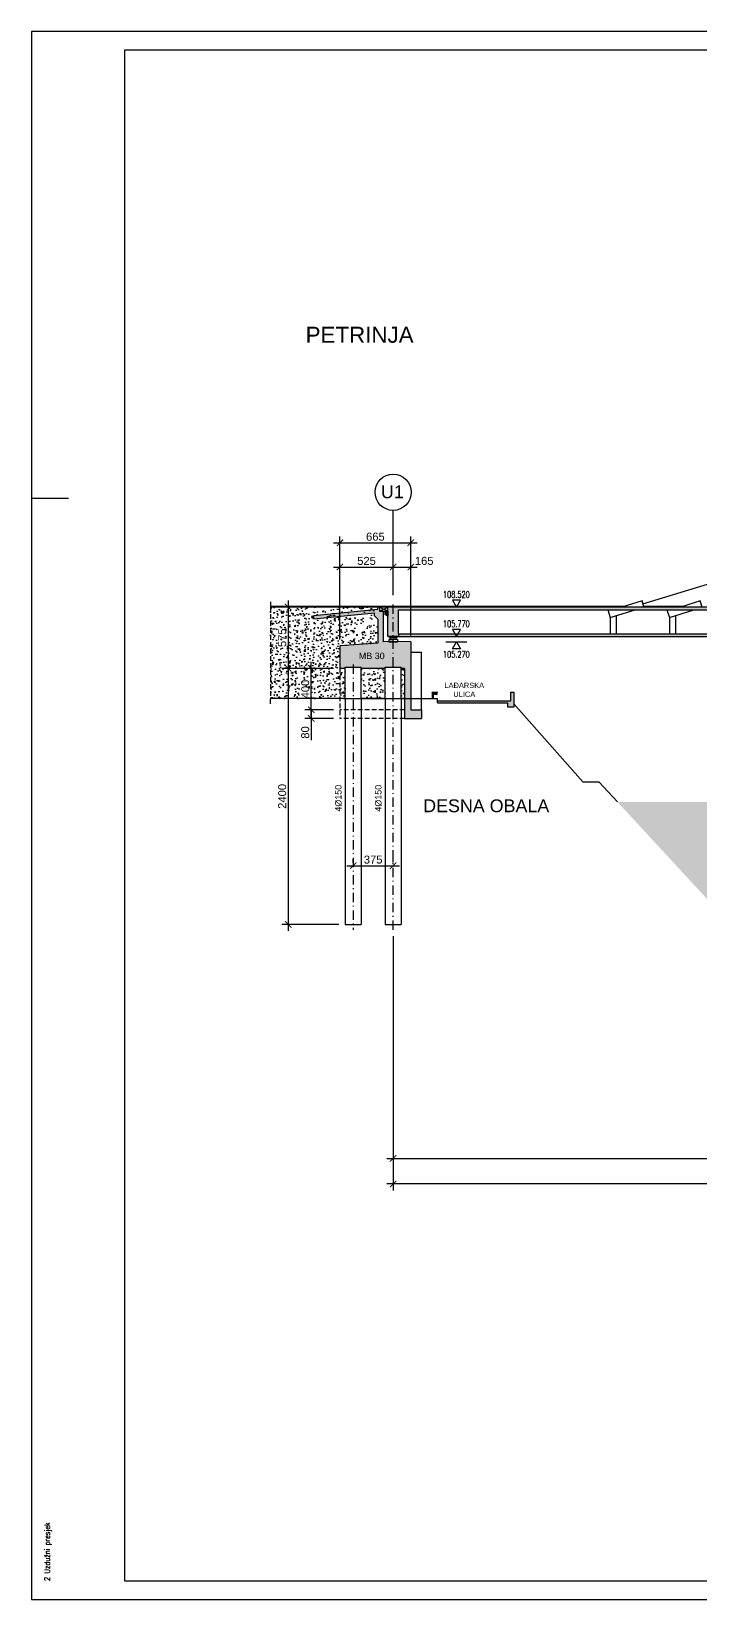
# Model space of a CAD drawing. Header units: millimetres. Extents: x -220 to 32939, y 35 to 22423.
# Drawn here: x 4159 to 10439, y 7723 to 22423 of the extents above; entities that cross this region are included whole.
import ezdxf
from ezdxf.enums import TextEntityAlignment as Align

# ---------------------------------------------------------------- set-up
doc = ezdxf.new("R2010")
doc.units = ezdxf.units.MM
doc.header["$LTSCALE"] = 350
doc.header["$MEASUREMENT"] = 0
doc.header["$PDSIZE"] = 35
doc.linetypes.add('CRTA_TOČKA', pattern=[0.47, 0.25, -0.1, 0.02, -0.1])
doc.linetypes.add('HIDDEN2', pattern=[0.1875, 0.125, -0.0625])
doc.layers.add('050', color=132, linetype='Continuous', lineweight=50)
for name, color, linetype in [('BETON', 7, 'Continuous'), ('BETON tanko', 40, 'Continuous'), ('Cesta', 9, 'Continuous'), ('FILE', 8, 'Continuous'), ('KOTE', 9, 'Continuous'), ('Ležajevi', 9, 'Continuous'), ('Nasip', 2, 'Continuous'), ('NEVIDLJIVO', 9, 'HIDDEN2'), ('OSI', 2, 'CRTA_TOČKA'), ('POM', 9, 'Continuous'), ('TANKO', 7, 'Continuous'), ('Tekst', 3, 'Continuous'), ('Užad', 2, 'Continuous')]:
    doc.layers.add(name, color=color, linetype=linetype)
doc.styles.add('KOTE', font='ROMANS.shx', dxfattribs={"width": 0.7})
doc.styles.get("Standard").update_dxf_attribs({"font": 'ARIAL.TTF'})
doc.dimstyles.new('M1-350', dxfattribs={"dimscale": 30, "dimtxt": 2.5, "dimasz": 2, "dimexe": 2, "dimexo": 2, "dimtad": 1, "dimdec": 0, "dimzin": 9, "dimtxsty": 'Standard', "dimblk": 'ARCHTICK', "dimcen": 2.5, "dimdle": 2, "dimadec": 0, "dimazin": 2, "dimtfac": 1, "dimtdec": 0, "dimtmove": 0, "dimatfit": 2, "dimldrblk": 'ARCHTICK', "dimfxl": 0, "dimfrac": 2, "dimarcsym": 0})
pattern_1 = [(50, (0, 0), (107.58903, -9.4128), [11.25, -123.75]), (355, (0, 0), (-20.8127, 112.8288), [9, -99]), (100.4514, (8.97, -0.78), (86.7764, 103.41593), [9.561, -105.1713]), (46.1842, (0, 30), (160.0862, -24.82785), [16.875, -185.625]), (96.6356, (13.34, 27.93), (140.1994, 146.1177), [14.3415, -157.757]), (351.1842, (0, 30), (140.1993, 146.1178), [13.5, -148.5]), (21, (15, 22.5), (89.53606, -60.39283), [11.25, -123.75]), (326, (15, 22.5), (36.4973, 108.7725), [9, -99]), (71.4514, (22.46, 17.47), (126.0334, 48.3796), [9.561, -105.1713]), (37.5, (0, 0), (1.82398, 49.93408), [0, -97.8, 0, -100.5, 0, -99.375]), (7.5, (0, 0), (39.46043, 59.16176), [0, -57.3, 0, -95.55, 0, -37.875]), (327.5, (-33.45, 0), (80.073365, -3.38323), [0, -37.5, 0, -117, 0, -155.25]), (317.5, (-48.45, 0), (87.47793, 15.01575), [0, -48.75, 0, -77.7, 0, -110.25])]

# ---------------------------------------------------------------- blocks, each defined once
blk = doc.blocks.new('_ArchTick')
at = {"layer": '050', "color": 0, "const_width": 0.15}
blk.add_lwpolyline([(-0.5, -0.5), (0.5, 0.5)], dxfattribs=at)
blk = doc.blocks.new('*D15')
at = {"layer": 'Defpoints', "color": 0}
for p in [(7553, 14002), (16153, 12025), (16153, 11859)]:
    blk.add_point(p, dxfattribs=at)
at = {"layer": 'KOTE', "color": 0, "lineweight": -2}
for p, q in [((7553, 13942), (7553, 11799)), ((16153, 11965), (16153, 11799)), ((7493, 11859), (16213, 11859))]:
    blk.add_line(p, q, dxfattribs=at)
at = {"layer": 'KOTE', "color": 0, "lineweight": -2, "xscale": 60, "yscale": 60, "zscale": 60, "rotation": 180}
blk.add_blockref('_ArchTick', (7553, 11859), dxfattribs=at)
at = {"layer": 'KOTE', "color": 0, "lineweight": -2, "xscale": 60, "yscale": 60, "zscale": 60}
blk.add_blockref('_ArchTick', (16153, 11859), dxfattribs=at)
at = {"layer": 'KOTE', "color": 0, "insert": (11853, 11916), "char_height": 75, "attachment_point": 5}
blk.add_mtext('8600', dxfattribs=at)
blk = doc.blocks.new('*D17')
at = {"layer": 'Defpoints', "color": 0}
for p in [(24753, 14402), (7553, 14002), (7553, 11619)]:
    blk.add_point(p, dxfattribs=at)
at = {"layer": 'KOTE', "color": 0, "lineweight": -2}
for p, q in [((24753, 14342), (24753, 11559)), ((7553, 13942), (7553, 11559)), ((24813, 11619), (7493, 11619))]:
    blk.add_line(p, q, dxfattribs=at)
at = {"layer": 'KOTE', "color": 0, "lineweight": -2, "xscale": 60, "yscale": 60, "zscale": 60, "rotation": 180}
blk.add_blockref('_ArchTick', (7553, 11619), dxfattribs=at)
at = {"layer": 'KOTE', "color": 0, "lineweight": -2, "xscale": 60, "yscale": 60, "zscale": 60}
blk.add_blockref('_ArchTick', (24753, 11619), dxfattribs=at)
at = {"layer": 'KOTE', "color": 0, "insert": (16156, 11676), "char_height": 75, "attachment_point": 5}
blk.add_mtext('17200', dxfattribs=at)
blk = doc.blocks.new('A$C52C62543')
at = {"layer": 'Ležajevi'}
for p, q in [((-38, 43), (-44, 50)), ((-40, 20), (-40, 0)), ((-40, 20), (0, 20)), ((-40, 0), (40, 0)), ((-33, 43), (-38, 43)), ((-33, 43), (-33, 39)), ((0, 43), (-33, 43)), ((0, 39), (-33, 39)), ((-33, 25), (-33, 20)), ((0, 25), (-33, 25)), ((-29, 25), (-29, 39)), ((0, 43), (33, 43)), ((0, 39), (33, 39)), ((0, 25), (33, 25)), ((40, 20), (0, 20)), ((29, 25), (29, 39)), ((33, 43), (33, 39)), ((33, 43), (38, 43)), ((33, 25), (33, 20)), ((38, 43), (44, 50)), ((40, 20), (40, 0))]:
    blk.add_line(p, q, dxfattribs=at)
blk = doc.blocks.new('*D42')
at = {"layer": 'Defpoints', "color": 0}
for p in [(6786, 16063), (7054, 16063), (7054, 15983)]:
    blk.add_point(p, dxfattribs=at)
at = {"layer": 'POM', "color": 0, "lineweight": -2}
for p, q in [((6994, 16063), (6726, 16063)), ((6786, 16063), (6786, 15923)), ((6994, 15983), (6726, 15983)), ((6786, 15983), (6786, 15779))]:
    blk.add_line(p, q, dxfattribs=at)
at = {"layer": 'POM', "color": 0, "lineweight": -2, "xscale": 60, "yscale": 60, "zscale": 60}
for p, rotation in [((6786, 16063), 90), ((6786, 15983), 270)]:
    blk.add_blockref('_ArchTick', p, dxfattribs=dict(at, rotation=rotation))
at = {"layer": 'POM', "color": 0, "insert": (6729, 15851), "char_height": 75, "attachment_point": 5, "rotation": 90}
blk.add_mtext('80', dxfattribs=at)
blk = doc.blocks.new('*D43')
at = {"layer": 'Defpoints', "color": 0}
for p in [(6786, 16452), (7054, 16452), (7054, 16063)]:
    blk.add_point(p, dxfattribs=at)
at = {"layer": 'POM', "color": 0, "lineweight": -2}
for p, q in [((6786, 16003), (6786, 16512)), ((6994, 16452), (6726, 16452)), ((6994, 16063), (6726, 16063))]:
    blk.add_line(p, q, dxfattribs=at)
at = {"layer": 'POM', "color": 0, "lineweight": -2, "xscale": 60, "yscale": 60, "zscale": 60}
for p, rotation in [((6786, 16452), 90), ((6786, 16063), 270)]:
    blk.add_blockref('_ArchTick', p, dxfattribs=dict(at, rotation=rotation))
at = {"layer": 'POM', "color": 0, "insert": (6729, 16258), "char_height": 75, "attachment_point": 5, "rotation": 90}
blk.add_mtext('{\\fArial|b0|i0|c238|p34;400}', dxfattribs=at)
blk = doc.blocks.new('*D44')
at = {"layer": 'Defpoints', "color": 0}
for p in [(6605, 17027), (6570, 16452), (7054, 16452)]:
    blk.add_point(p, dxfattribs=at)
at = {"layer": 'POM', "color": 0, "lineweight": -2}
for p, q in [((6570, 17087), (6570, 16392)), ((6545, 17027), (6510, 17027)), ((6994, 16452), (6510, 16452))]:
    blk.add_line(p, q, dxfattribs=at)
at = {"layer": 'POM', "color": 0, "lineweight": -2, "xscale": 60, "yscale": 60, "zscale": 60}
for p, rotation in [((6570, 17027), 90), ((6570, 16452), 270)]:
    blk.add_blockref('_ArchTick', p, dxfattribs=dict(at, rotation=rotation))
at = {"layer": 'POM', "color": 0, "insert": (6513, 16739), "char_height": 75, "attachment_point": 5, "rotation": 90}
blk.add_mtext('575', dxfattribs=at)
blk = doc.blocks.new('*D45')
at = {"layer": 'Defpoints', "color": 0}
for p in [(7054, 16452), (6570, 14052), (7104, 14052)]:
    blk.add_point(p, dxfattribs=at)
at = {"layer": 'POM', "color": 0, "lineweight": -2}
for p, q in [((6570, 16512), (6570, 13992)), ((6994, 16452), (6510, 16452)), ((7044, 14052), (6510, 14052))]:
    blk.add_line(p, q, dxfattribs=at)
at = {"layer": 'POM', "color": 0, "lineweight": -2, "xscale": 60, "yscale": 60, "zscale": 60}
for p, rotation in [((6570, 16452), 90), ((6570, 14052), 270)]:
    blk.add_blockref('_ArchTick', p, dxfattribs=dict(at, rotation=rotation))
at = {"layer": 'POM', "color": 0, "insert": (6513, 15252), "char_height": 75, "attachment_point": 5, "rotation": 90}
blk.add_mtext('2400', dxfattribs=at)
blk = doc.blocks.new('*D46')
at = {"layer": 'Defpoints', "color": 0}
for p in [(7553, 17402), (7553, 17077), (7054, 16663)]:
    blk.add_point(p, dxfattribs=at)
at = {"layer": 'POM', "color": 0, "lineweight": -2}
for p, q in [((6994, 17402), (7613, 17402)), ((7054, 16723), (7054, 17462)), ((7553, 17137), (7553, 17462))]:
    blk.add_line(p, q, dxfattribs=at)
at = {"layer": 'POM', "color": 0, "lineweight": -2, "xscale": 60, "yscale": 60, "zscale": 60, "rotation": 180}
blk.add_blockref('_ArchTick', (7054, 17402), dxfattribs=at)
at = {"layer": 'POM', "color": 0, "lineweight": -2, "xscale": 60, "yscale": 60, "zscale": 60}
blk.add_blockref('_ArchTick', (7553, 17402), dxfattribs=at)
at = {"layer": 'POM', "color": 0, "insert": (7304, 17459), "char_height": 75, "attachment_point": 5}
blk.add_mtext('{\\fArial|b0|i0|c238|p34;525}', dxfattribs=at)
blk = doc.blocks.new('*D47')
at = {"layer": 'Defpoints', "color": 0}
for p in [(7719, 17402), (7553, 17077), (7719, 16700)]:
    blk.add_point(p, dxfattribs=at)
at = {"layer": 'POM', "color": 0, "lineweight": -2}
for p, q in [((7493, 17402), (7779, 17402)), ((7553, 17137), (7553, 17462)), ((7719, 16760), (7719, 17462))]:
    blk.add_line(p, q, dxfattribs=at)
at = {"layer": 'POM', "color": 0, "lineweight": -2, "xscale": 60, "yscale": 60, "zscale": 60, "rotation": 180}
blk.add_blockref('_ArchTick', (7553, 17402), dxfattribs=at)
at = {"layer": 'POM', "color": 0, "lineweight": -2, "xscale": 60, "yscale": 60, "zscale": 60}
blk.add_blockref('_ArchTick', (7719, 17402), dxfattribs=at)
at = {"layer": 'POM', "color": 0, "insert": (7845, 17459), "char_height": 75, "attachment_point": 5}
blk.add_mtext('{\\fArial|b0|i0|c238|p34;165}', dxfattribs=at)
blk = doc.blocks.new('*D48')
at = {"layer": 'Defpoints', "color": 0}
for p in [(7719, 17629), (7054, 16663), (7719, 16700)]:
    blk.add_point(p, dxfattribs=at)
at = {"layer": 'POM', "color": 0, "lineweight": -2}
for p, q in [((7054, 16723), (7054, 17689)), ((7719, 16760), (7719, 17689)), ((6994, 17629), (7779, 17629))]:
    blk.add_line(p, q, dxfattribs=at)
at = {"layer": 'POM', "color": 0, "lineweight": -2, "xscale": 60, "yscale": 60, "zscale": 60, "rotation": 180}
blk.add_blockref('_ArchTick', (7054, 17629), dxfattribs=at)
at = {"layer": 'POM', "color": 0, "lineweight": -2, "xscale": 60, "yscale": 60, "zscale": 60}
blk.add_blockref('_ArchTick', (7719, 17629), dxfattribs=at)
at = {"layer": 'POM', "color": 0, "insert": (7387, 17686), "char_height": 75, "attachment_point": 5}
blk.add_mtext('665', dxfattribs=at)
blk = doc.blocks.new('*D49')
at = {"layer": 'Defpoints', "color": 0}
for p in [(7179, 14573), (7553, 14602), (7553, 14573)]:
    blk.add_point(p, dxfattribs=at)
at = {"layer": 'POM', "color": 0, "lineweight": -2}
for p, q in [((7119, 14602), (7613, 14602)), ((7179, 14633), (7179, 14662)), ((7553, 14633), (7553, 14662))]:
    blk.add_line(p, q, dxfattribs=at)
at = {"layer": 'POM', "color": 0, "lineweight": -2, "xscale": 60, "yscale": 60, "zscale": 60, "rotation": 180}
blk.add_blockref('_ArchTick', (7179, 14602), dxfattribs=at)
at = {"layer": 'POM', "color": 0, "lineweight": -2, "xscale": 60, "yscale": 60, "zscale": 60}
blk.add_blockref('_ArchTick', (7553, 14602), dxfattribs=at)
at = {"layer": 'POM', "color": 0, "insert": (7366, 14659), "char_height": 75, "attachment_point": 5}
blk.add_mtext('{\\fArial|b0|i0|c238|p34;375}', dxfattribs=at)
blk = doc.blocks.new('GKOT')
at = {"layer": 'TANKO'}
blk.add_lwpolyline([(0, 0), (0.155, 0.268), (-0.155, 0.268)], close=True, dxfattribs=at)
at = {"layer": 'KOTE', "style": 'KOTE', "width": 0.7}
blk.add_attdef('KOTA', text='', height=0.25, dxfattribs=at).set_placement((0, 0.482), align=Align.MIDDLE)
blk = doc.blocks.new('DKOT')
at = {"layer": 'TANKO'}
blk.add_lwpolyline([(0, 0), (0.155, -0.268), (-0.155, -0.268)], close=True, dxfattribs=at)
at = {"layer": 'KOTE', "style": 'KOTE', "width": 0.7}
blk.add_attdef('KOTA', text='', height=0.25, dxfattribs=at).set_placement((0, -0.482), align=Align.MIDDLE)

msp = doc.modelspace()

# ---------------------------------------------------------------- hatches: boundary and pattern name
at = {"layer": 'BETON tanko'}
h = msp.add_hatch(dxfattribs=at)
h.set_pattern_fill('AR-CONC', color=256, scale=15, style=0)
h.set_pattern_definition(pattern_1)
edge = h.paths.add_edge_path()
edge.add_line((7104.26, 16168.05), (6402.31, 16168.05))
edge.add_line((6402.31, 17026.64), (6402.31, 16168.05))
edge.add_line((7104.26, 16168.05), (7104.26, 16451.64))
edge.add_line((7104.26, 16451.64), (7054.26, 16451.64))
edge.add_line((7054.26, 16662.77), (7054.26, 16451.64))
edge.add_line((7409.26, 17026.64), (6402.31, 17026.64))
edge.add_line((7409.26, 16913.64), (7379.26, 16943.64))
edge.add_line((7379.26, 16943.64), (7379.26, 16973.64))
edge.add_line((6809.26, 16946.64), (7409.26, 17006.64))
edge.add_line((6809.26, 16916.64), (7379.26, 16973.64))
edge.add_line((7409.26, 17006.64), (7409.26, 17026.64))
edge.add_line((6809.26, 16916.64), (6809.26, 16946.64))
edge.add_line((7409.26, 16913.64), (7409.26, 16689.54))
edge.add_line((7409.26, 16689.54), (7054.26, 16662.77))
h.paths.add_polyline_path([(6671.46, 16154.53), (6671.46, 16360.5), (6785.55, 16360.5), (6785.55, 16154.53)], flags=9)
h.paths.add_polyline_path([(6456.07, 16637.26), (6456.07, 16841.03), (6569.85, 16841.03), (6569.85, 16637.26)], flags=24)
h = msp.add_hatch(color=256, dxfattribs=at)
h.paths.add_polyline_path([(6809.26, 16946.64), (7409.26, 17006.64), (7409.26, 17026.64), (7424.26, 17026.64), (7424.26, 16986.64), (7459.26, 16986.64), (7459.26, 16699.53), (7714.49, 16705.2), (7719.26, 16700.43), (7719.26, 16063.39), (7819.26, 16063.39), (7819.26, 15983.39), (7659.26, 15983.39), (7659.26, 16451.64), (7629.26, 16451.64), (7629.26, 16461.64), (7479.26, 16461.64), (7479.26, 16451.64), (7254.26, 16451.64), (7254.26, 16461.64), (7104.26, 16461.64), (7104.26, 16451.64), (7054.26, 16451.64), (7054.26, 16662.77), (7409.26, 16689.54), (7409.26, 16913.64), (7379.26, 16943.64), (7379.26, 16973.64), (6809.26, 16916.64)])
h.paths.add_polyline_path([(7216.64, 16613.89), (7478.66, 16613.89), (7478.66, 16522.58), (7216.64, 16522.58)], flags=24)
for points in [[(7503.18, 16986.64), (7503.18, 16941.64), (7474.3, 16956.64), (7474.3, 16986.64)], [(15903.18, 17001.64), (15903.18, 17026.64), (7503.14, 17026.64), (7503.14, 16751.64), (7603.14, 16751.64), (7603.14, 16776.64), (7603.14, 17001.64)], [(7603.14, 16776.64), (7603.14, 16751.64), (14553.18, 16751.64), (14553.18, 16776.64)]]:
    msp.add_hatch(color=256, dxfattribs=at).paths.add_polyline_path(points)
h = msp.add_hatch(dxfattribs=at)
h.set_pattern_fill('AR-CONC', color=256, scale=15, style=0)
h.set_pattern_definition(pattern_1)
h.paths.add_polyline_path([(7479.26, 16168.05), (7479.26, 16451.64), (7254.26, 16451.64), (7254.26, 16168.05)])
h = msp.add_hatch(dxfattribs=at)
h.set_pattern_fill('AR-CONC', color=256, scale=15, style=0)
h.set_pattern_definition(pattern_1)
h.paths.add_polyline_path([(7659.26, 16451.64), (7659.26, 16168.05), (7629.26, 16168.05), (7629.26, 16451.64)])
h = msp.add_hatch(dxfattribs=at)
h.set_pattern_fill('DOTS', color=256, scale=250, style=0)
h.paths.add_polyline_path([(12681.31, 15199.64), (9657.94, 15199.64), (10578.03, 14205.31), (12681.31, 14205.31)])
h.paths.add_polyline_path([(11820.41, 15053.57), (12240.61, 15053.57), (12240.61, 14901.87), (11820.41, 14901.87)], flags=24)
at = {"layer": 'Cesta'}
msp.add_hatch(color=256, dxfattribs=at).paths.add_polyline_path([(8629.1, 16089.15), (8629.1, 16128.05), (7969.26, 16128.05), (7969.26, 16148.05), (8656.93, 16148.05), (8656.93, 16228.15), (8686.93, 16228.15), (8686.93, 16089.15)])

# ---------------------------------------------------------------- linework, layer by layer
at = {"layer": 'BETON'}
for p, q in [((7104.26, 16168.05), (6402.31, 16168.05)), ((7104.26, 16168.05), (7969.26, 16168.05)), ((7479.26, 16168.05), (7254.26, 16168.05)), ((7969.26, 16148.05), (7969.26, 16168.05)), ((7969.26, 16128.05), (7969.26, 16148.05)), ((8686.93, 16118.72), (9333.51, 15388.15)), ((9333.51, 15388.15), (9483.51, 15388.15)), ((9483.51, 15388.15), (9657.94, 15199.64))]:
    msp.add_line(p, q, dxfattribs=at)
for points in [[(4159.01, 7722.77), (32938.67, 7722.77), (32938.67, 22422.77), (4159.01, 22422.77)], [(5034.01, 7897.77), (32763.67, 7897.77), (32763.67, 22247.77), (5034.01, 22247.77)]]:
    msp.add_lwpolyline(points, close=True, dxfattribs=at)
at = {"layer": 'BETON tanko'}
for p, q in [((7553.14, 17461.86), (7553.14, 17932.77)), ((9888.56, 17084.66), (9699.95, 17026.64)), ((9906.4, 17026.64), (9888.56, 17084.66)), ((10434.29, 17084.45), (10253.57, 17026.64)), ((10452.79, 17026.64), (10434.29, 17084.45)), ((6809.26, 16946.64), (7409.26, 17006.64)), ((6809.26, 16916.64), (7379.26, 16973.64)), ((6809.26, 16916.64), (6809.26, 16946.64)), ((7379.26, 16943.64), (7379.26, 16973.64)), ((7409.26, 16913.64), (7379.26, 16943.64)), ((7424.26, 17026.64), (7409.26, 17026.64)), ((7409.26, 17006.64), (7409.26, 17026.64)), ((7409.26, 16913.64), (7409.26, 16689.54)), ((7424.26, 17026.64), (7424.26, 16986.64)), ((7459.26, 16986.64), (7424.26, 16986.64)), ((7424.3, 16986.64), (7503.18, 17026.64)), ((7503.18, 16986.64), (7424.3, 17026.64)), ((7459.26, 16986.64), (7459.26, 16699.53)), ((7503.18, 16986.64), (7474.3, 16986.64)), ((7474.3, 16986.64), (7474.3, 16956.64)), ((7503.18, 16941.64), (7474.3, 16956.64)), ((7503.14, 16751.64), (7503.14, 17026.64)), ((15903.18, 17026.64), (7503.14, 17026.64)), ((7503.18, 16986.64), (7503.18, 16941.64)), ((7603.14, 16776.64), (7603.14, 17001.64)), ((7603.14, 17001.64), (15903.18, 17001.64)), ((9566.94, 17001.64), (9589.25, 16929.09)), ((9589.25, 16929.09), (9825.13, 17001.64)), ((9589.25, 16929.09), (9589.25, 16776.64)), ((9648.1, 16776.64), (9648.1, 16947.19)), ((10122.59, 17001.64), (10145.99, 16928.5)), ((10145.99, 16928.5), (10374.63, 17001.64)), ((10145.99, 16928.5), (10145.99, 16776.64)), ((10204.83, 16776.64), (10204.83, 16947.33)), ((7603.14, 16776.64), (14553.18, 16776.64)), ((7603.14, 16776.64), (7603.14, 16751.64)), ((7409.26, 16689.54), (7054.26, 16662.77)), ((7054.26, 16662.77), (7054.26, 16451.64)), ((7714.49, 16705.2), (7459.26, 16699.53)), ((7603.14, 16751.64), (7503.14, 16751.64)), ((7603.14, 16751.64), (14553.18, 16751.64)), ((7714.49, 16705.2), (7719.26, 16700.43)), ((7719.26, 16700.43), (7719.26, 16063.39)), ((8048.73, 16701.64), (8245.21, 16701.64)), ((7719.26, 16605.2), (7819.26, 16605.2)), ((7819.26, 16063.39), (7819.26, 16605.2)), ((7104.26, 16451.64), (7054.26, 16451.64)), ((7104.26, 16451.64), (7104.26, 16461.64)), ((7104.26, 16461.64), (7254.26, 16461.64)), ((7104.26, 16168.05), (7104.26, 16451.64)), ((7254.26, 16451.64), (7254.26, 16461.64)), ((7479.26, 16451.64), (7254.26, 16451.64)), ((7254.26, 16168.05), (7254.26, 16451.64)), ((7479.26, 16451.64), (7479.26, 16461.64)), ((7479.26, 16461.64), (7629.26, 16461.64)), ((7479.26, 16168.05), (7479.26, 16451.64)), ((7629.26, 16451.64), (7629.26, 16461.64)), ((7659.26, 16451.64), (7629.26, 16451.64)), ((7629.26, 16168.05), (7629.26, 16451.64)), ((7659.26, 16451.64), (7659.26, 15983.39)), ((7659.26, 16451.64), (7659.26, 16168.05)), ((7104.26, 16168.05), (7104.26, 14051.64)), ((7254.26, 16168.05), (7254.26, 14051.64)), ((7479.26, 16168.05), (7479.26, 14051.64)), ((7629.26, 16168.05), (7629.26, 14051.64)), ((7629.26, 16168.05), (7659.26, 16168.05)), ((7719.26, 16063.39), (7819.26, 16063.39)), ((7819.26, 16063.39), (7819.26, 15983.39)), ((7659.26, 15983.39), (7819.26, 15983.39)), ((7104.26, 14051.64), (7254.26, 14051.64)), ((7479.26, 14051.64), (7629.26, 14051.64))]:
    msp.add_line(p, q, dxfattribs=at)
msp.add_lwpolyline([(7503.18, 17026.64), (7424.3, 17026.64), (7424.3, 16986.64), (7503.18, 16986.64)], close=True, dxfattribs=at)
msp.add_circle((7553.14, 18102.41), 169.64, dxfattribs=at)
at = {"layer": 'Cesta'}
for p, q in [((8656.93, 16148.05), (8656.93, 16228.15)), ((8656.93, 16228.15), (8686.93, 16228.15)), ((8686.93, 16228.15), (8686.93, 16089.15)), ((7969.26, 16148.05), (8656.93, 16148.05)), ((7969.26, 16128.05), (8629.1, 16128.05)), ((8629.1, 16089.15), (8629.1, 16128.05)), ((8686.93, 16089.15), (8629.1, 16089.15))]:
    msp.add_line(p, q, dxfattribs=at)
at = {"layer": 'FILE'}
msp.add_line((4159.01, 18047.77), (4509.01, 18047.77), dxfattribs=at)
at = {"layer": 'Nasip'}
msp.add_line((7409.26, 17026.64), (6402.31, 17026.64), dxfattribs=at)
at = {"layer": 'NEVIDLJIVO'}
for p, q in [((6402.31, 17076.64), (6402.31, 17026.64)), ((6402.31, 17026.64), (6402.31, 16168.05)), ((7054.26, 16451.64), (7054.26, 15983.39)), ((6402.31, 16118.05), (6402.31, 16168.05)), ((7659.26, 16063.39), (7054.26, 16063.39)), ((7659.26, 15983.39), (7054.26, 15983.39))]:
    msp.add_line(p, q, dxfattribs=at)
at = {"layer": 'OSI'}
for p, q in [((7553.14, 14001.64), (7553.14, 17076.64)), ((7179.26, 16486.64), (7179.26, 14001.64))]:
    msp.add_line(p, q, dxfattribs=at)
at = {"layer": 'POM'}
for p, q in [((6402.31, 17034.64), (9725.96, 17034.64)), ((9903.94, 17034.64), (10278.57, 17034.64)), ((7966.1, 16225.62), (7919.26, 16225.62)), ((7919.26, 16225.62), (7919.26, 16224.62)), ((7920.26, 16223.62), (7919.26, 16224.62)), ((7920.26, 16209.62), (7919.26, 16208.62)), ((7919.26, 16208.62), (7919.26, 16207.62)), ((7961.1, 16207.62), (7919.26, 16207.62)), ((7966.1, 16223.62), (7920.26, 16223.62)), ((7920.26, 16223.62), (7920.26, 16209.62)), ((7959.1, 16209.62), (7920.26, 16209.62)), ((7922.76, 16209.62), (7922.76, 16223.62)), ((7922.76, 16169.05), (7922.76, 16207.62)), ((7933.76, 16223.62), (7933.76, 16209.62)), ((7933.76, 16169.05), (7933.76, 16207.62)), ((7959.1, 16221.62), (7957.1, 16223.62)), ((7959.1, 16211.62), (7957.1, 16209.62)), ((7959.1, 16211.62), (7959.1, 16221.62)), ((7959.1, 16209.62), (7961.1, 16207.62)), ((7959.77, 16202.59), (7959.97, 16202.29)), ((7963.67, 16231.47), (7963.36, 16231.12)), ((7966.1, 16223.62), (7966.1, 16225.62)), ((7922.26, 16169.05), (7922.26, 16168.05)), ((7934.26, 16169.05), (7922.26, 16169.05)), ((7934.26, 16169.05), (7934.26, 16168.05))]:
    msp.add_line(p, q, dxfattribs=at)
for points in [[(7963.36, 16231.12), (7968.74, 16225.29), (7959.1, 16216.62), (7964.85, 16209.61), (7959.77, 16202.59)], [(7963.67, 16231.47), (7969.18, 16224.89), (7959.76, 16216.8), (7965.25, 16210.1), (7959.97, 16202.29)]]:
    msp.add_spline(points, degree=3, dxfattribs=at)
at = {"layer": 'Užad'}
msp.add_line((9897.48, 17055.65), (15980.09, 18926.64), dxfattribs=at)

# ---------------------------------------------------------------- block references
at = {"layer": 'BETON tanko', "xscale": 245, "yscale": 245, "zscale": 245}
for name, p, values in [('GKOT', (8146.97, 17026.64), {'KOTA': '108.520'}), ('GKOT', (8146.97, 16751.64), {'KOTA': '105.770'}), ('DKOT', (8146.97, 16701.64), {'KOTA': '105.270'})]:
    msp.add_blockref(name, p, dxfattribs=at).add_auto_attribs(values)
at = {"layer": 'BETON tanko'}
msp.add_blockref('A$C52C62543', (7553.14, 16701.64), dxfattribs=at)

# ---------------------------------------------------------------- texts
at = {"layer": 'FILE', "style": 'KOTE', "width": 0.7}
msp.add_text('2 Uzdužni presjek', height=52.5, rotation=90, dxfattribs=at).set_placement((4334.01, 7897.77))
at = {"layer": 'Tekst', "attachment_point": 5}
for s, insert, char_height in [('{\\fArial|b0|i0|c238|p34;PETRINJA}', (7239.18, 19577.81), 150), ('{\\fArial|b0|i0|c238|p34;U1}', (7546.17, 18106.08), 120), ('{\\fArial|b0|i0|c238|p34;DESNA OBALA}', (8426.87, 15162.93), 120)]:
    msp.add_mtext(s, dxfattribs=dict(at, insert=insert, char_height=char_height))
at = {"layer": 'Tekst'}
for s, insert, char_height, width, attachment_point in [('{\\fArial|b0|i0|c238|p34;MB 30}', (7231.64, 16598.89), 60, 10949.0043, 1), ('{\\fArial|b0|i0|c238|p34;LAĐARSKA \\PULICA}', (8221.12, 16317.73), 50, 644.7688, 2)]:
    msp.add_mtext(s, dxfattribs=dict(at, insert=insert, char_height=char_height, width=width, attachment_point=attachment_point))
at = {"layer": 'Tekst', "char_height": 60, "width": 10949.0043, "attachment_point": 1, "rotation": 90}
for insert in [(7009.32, 15108.65), (7384.32, 15108.65)]:
    msp.add_mtext('{\\fArial|b0|i0|c238|p34;4%%c150}', dxfattribs=dict(at, insert=insert))

# ---------------------------------------------------------------- dimensions: what is measured, and where the dimension line sits
at = {"layer": 'KOTE'}
dim = msp.add_linear_dim(base=(7553.14, 11618.91), p1=(24753.18, 14401.64), p2=(7553.14, 14001.64), dimstyle='M1-350', dxfattribs=at)
dim.commit()
dim.dimension.update_dxf_attribs({"geometry": '*D17', "text_midpoint": (16155.99, 11618.91), "dimtype": 160})
dim = msp.add_linear_dim(base=(16153.18, 11859.41), p1=(7553.14, 14001.64), p2=(16153.18, 12024.64), dimstyle='M1-350', dxfattribs=at)
dim.commit()
dim.dimension.update_dxf_attribs({"geometry": '*D15', "text_midpoint": (11853.16, 11916.45)})
at = {"layer": 'POM'}
dim = msp.add_linear_dim(base=(7719.26, 17629.46), p1=(7054.26, 16662.77), p2=(7719.26, 16700.43), dimstyle='M1-350', dxfattribs=at)
dim.commit()
dim.dimension.update_dxf_attribs({"geometry": '*D48', "text_midpoint": (7386.76, 17686.5)})
for base, p1, p2, text, picture, middle in [((7553.14, 17401.86), (7054.26, 16662.77), (7553.14, 17076.64), '{\\fArial|b0|i0|c238|p34;525}', '*D46', (7303.7, 17458.9)), ((7553.14, 14601.95), (7179.26, 14572.71), (7553.14, 14572.71), '{\\fArial|b0|i0|c238|p34;375}', '*D49', (7366.2, 14659.02))]:
    dim = msp.add_linear_dim(base=base, p1=p1, p2=p2, text=text, dimstyle='M1-350', dxfattribs=at)
    dim.commit()
    dim.dimension.update_dxf_attribs({"geometry": picture, "text_midpoint": middle})
dim = msp.add_linear_dim(base=(7719.26, 17401.86), p1=(7553.14, 17076.64), p2=(7719.26, 16700.43), text='{\\fArial|b0|i0|c238|p34;165}', dimstyle='M1-350', override={"dimtmove": 1}, dxfattribs=at)
dim.commit()
dim.dimension.update_dxf_attribs({"geometry": '*D47', "text_midpoint": (7845.34, 17401.86), "dimtype": 160})
dim = msp.add_linear_dim(base=(6569.85, 16451.64), p1=(6604.79, 17026.64), p2=(7054.26, 16451.64), angle=90, dimstyle='M1-350', dxfattribs=at)
dim.commit()
dim.dimension.update_dxf_attribs({"geometry": '*D44', "text_midpoint": (6512.96, 16739.14)})
dim = msp.add_linear_dim(base=(6569.85, 14051.64), p1=(7054.26, 16451.64), p2=(7104.26, 14051.64), angle=90, dimstyle='M1-350', override={"dimtmove": 1}, dxfattribs=at)
dim.commit()
dim.dimension.update_dxf_attribs({"geometry": '*D45', "text_midpoint": (6512.8, 15251.64)})
dim = msp.add_linear_dim(base=(6785.55, 16451.64), p1=(7054.26, 16063.39), p2=(7054.26, 16451.64), angle=90, text='{\\fArial|b0|i0|c238|p34;400}', dimstyle='M1-350', dxfattribs=at)
dim.commit()
dim.dimension.update_dxf_attribs({"geometry": '*D43', "text_midpoint": (6728.51, 16257.52)})
dim = msp.add_linear_dim(base=(6785.55, 16063.39), p1=(7054.26, 15983.39), p2=(7054.26, 16063.39), angle=90, dimstyle='M1-350', dxfattribs=at)
dim.commit()
dim.dimension.update_dxf_attribs({"geometry": '*D42', "text_midpoint": (6785.55, 15851), "dimtype": 160})

doc.saveas('drawing.dxf')
